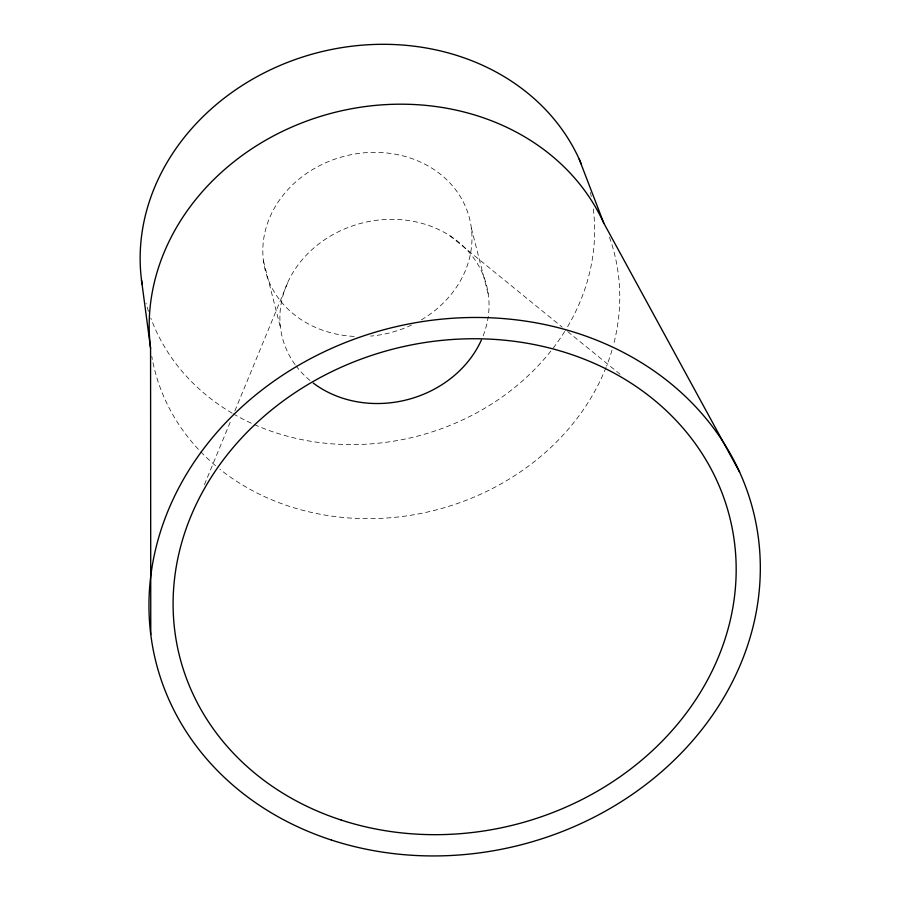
<?xml version="1.0" encoding="UTF-8"?>
<svg xmlns="http://www.w3.org/2000/svg" width="900" height="900" viewBox="0 0 900 900"><rect width="100%" height="100%" fill="white"/><g stroke="black" fill="none" stroke-linecap="round" stroke-linejoin="round"><path stroke-width="0.67" stroke-dasharray="4.5 3.38" d="M204.435 484.661L230.58 421.267M234.855 410.918L288.765 280.249M449.944 235.778L562.23 327.15M567.686 331.594L622.192 375.941M471.353 228.116L488.419 295.088M263.441 260.786L280.507 327.769M609.457 237.161A237.116 205.144 -14.3 0 1 613.496 344.812M612 350.168A237.116 205.144 -14.3 0 1 606.566 366.109M606.049 367.414A237.116 205.144 -14.3 0 1 219.904 469.249M215.539 465.66A237.116 205.144 -14.3 0 1 151.774 356.31M295.065 364.556A105.39 91.17 -14.3 0 1 374.625 220.556A105.39 91.17 -14.3 0 1 482.456 337.534M309.971 380.464A105.39 91.17 -14.3 0 1 295.864 365.647M590.4 192.42A229.016 198.135 -14.3 0 1 591.289 196.549M593.303 208.958A229.016 198.135 -14.3 0 1 565.425 330.3M564.683 331.493A229.016 198.135 -14.3 0 1 551.756 349.931M550.879 351.034A229.016 198.135 -14.3 0 1 233.325 413.865M232.132 413.168A229.016 198.135 -14.3 0 1 150.795 318.082M148.489 311.434A229.016 198.135 -14.3 0 1 146.081 303.322M354.15 336.409A105.39 91.17 -14.3 0 1 272.441 211.759A105.39 91.17 -14.3 0 1 437.726 172.159A105.39 91.17 -14.3 0 1 420.075 320.614M411.548 325.046A105.39 91.17 -14.3 0 1 370.586 336.094"/><path stroke-width="1.35" d="M579.217 159.188L603.788 223.132L739.564 472.005M141.491 279.956L150.57 348.188L150.761 634.455M150.57 348.188A237.116 205.144 -14.3 0 1 328.601 114.019A237.116 205.144 -14.3 0 1 603.788 223.132M481.354 340.088A105.39 91.17 -14.3 0 1 313.256 383.074M142.065 284.096A229.016 198.135 -14.3 0 1 314.213 53.584A229.016 198.135 -14.3 0 1 581.445 164.295M331.459 840.049A308.048 266.512 -14.3 0 0 758.509 538.954A308.048 266.512 -14.3 0 0 273.949 381.116A308.048 266.512 -14.3 0 0 331.459 840.049M341.179 820.046A283.736 245.475 -14.3 0 0 734.512 542.722A283.736 245.475 -14.3 0 0 288.214 397.35A283.736 245.475 -14.3 0 0 341.179 820.046"/></g></svg>
